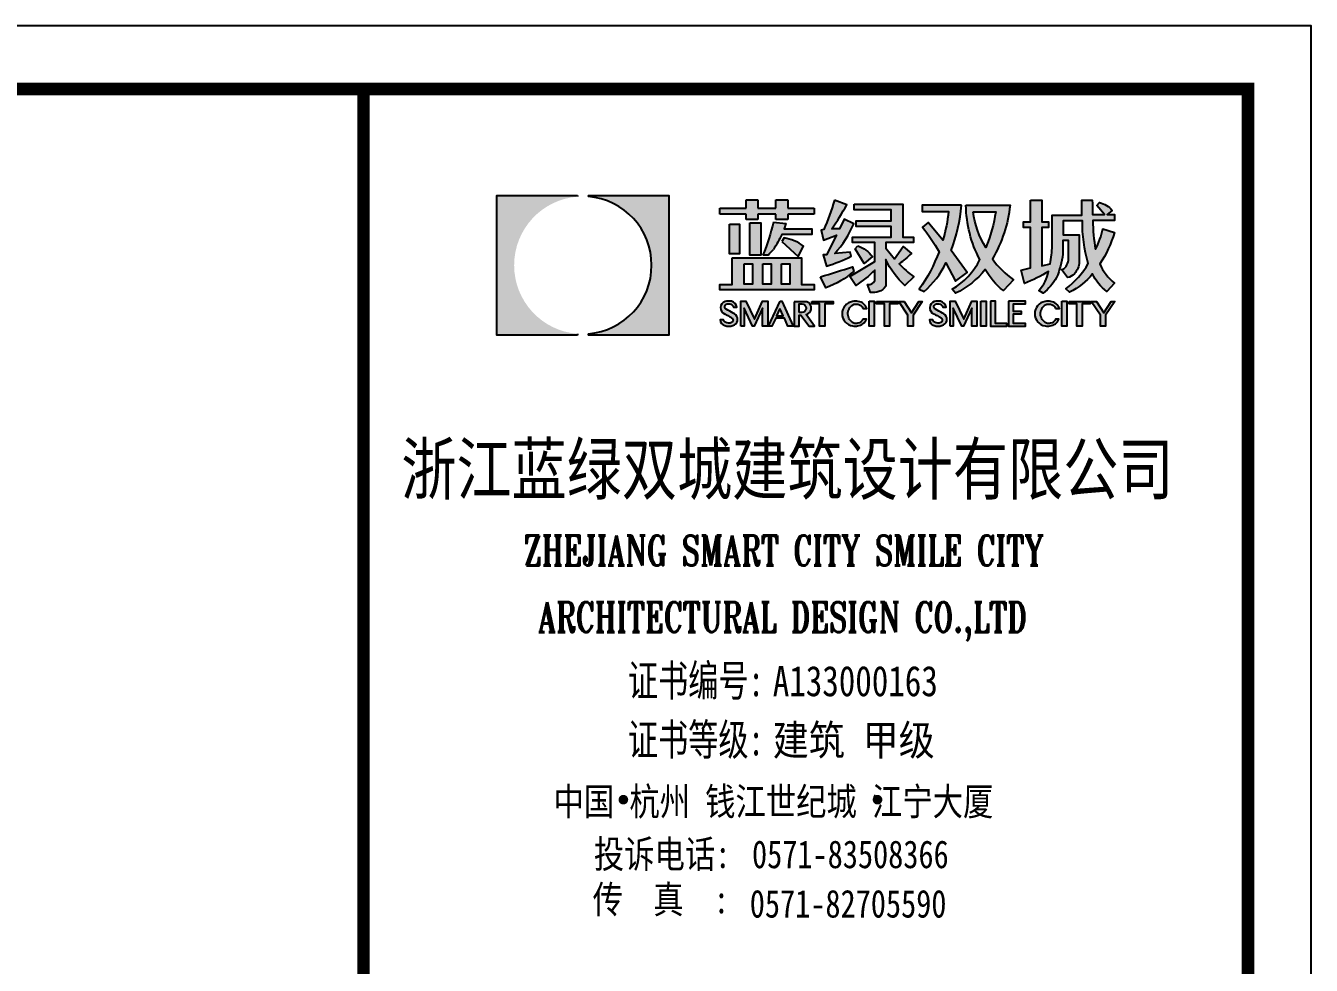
# Model space of a CAD drawing. Extents: x 79570 to 678837, y -1139230 to -612789.
# Drawn here: x 568491 to 578664, y -889238 to -881807 of the extents above; entities that cross this region are included whole.
import ezdxf
from ezdxf.enums import TextEntityAlignment as Align

# ---------------------------------------------------------------- set-up
doc = ezdxf.new("R2010")
doc.units = 0
doc.header["$LTSCALE"] = 1000
doc.header["$MEASUREMENT"] = 0
doc.layers.add('4', color=4, linetype='Continuous')
doc.layers.add('结-图框', color=6, linetype='Continuous')
doc.layers.add('ys-notprint', color=7, linetype='Continuous', plot=False)
doc.styles.add('-黑体', font='simhei.ttf', dxfattribs={"width": 0.8})
doc.styles.add('ROMANT', font='romant__.ttf')
doc.styles.add('蓝绿图框', font='', dxfattribs={"width": 0.7})
doc.styles.get('蓝绿图框').set_extended_font_data('SimSun')

# ---------------------------------------------------------------- blocks, each defined once
blk = doc.blocks.new('template_浙_标准图框A3_A3_0.0000_730652c6e03e185bc558b6db2a2c9a22')
at = {"true_color": 0x1306c6}
h = blk.add_hatch(color=172, dxfattribs=at)
h.dxf.hatch_style = 1
edge = h.paths.add_edge_path()
edge.add_arc((362.3605714348911, 278.0580654590721), 5.44, 94.48079891860814, 265.5192010813918)
edge.add_line((361.9355714352077, 272.6346924311253), (361.9355714352077, 272.5330654590721))
edge.add_line((361.9355714352077, 272.5330654590721), (355.5605714352077, 272.5330654590721))
edge.add_line((355.5605714352077, 272.5330654590721), (355.5605714352077, 283.5830654590721))
edge.add_line((355.5605714352077, 283.5830654590721), (361.9355714352077, 283.5830654590721))
edge.add_line((361.9355714352077, 283.5830654590721), (361.9355714352077, 283.4814384869793))
at = {"true_color": 0x09f68f}
h = blk.add_hatch(color=110, dxfattribs=at)
h.dxf.hatch_style = 1
edge = h.paths.add_edge_path()
edge.add_arc((362.3605714348911, 278.0580654590721), 5.44, 274.4807989186081, 445.5192010813918)
edge.add_line((362.7855714352078, 283.4814384869793), (362.7855714352078, 283.5830654590721))
edge.add_line((362.7855714352078, 283.5830654590721), (369.1605714352078, 283.5830654590721))
edge.add_line((369.1605714352078, 283.5830654590721), (369.1605714352078, 272.5330654590721))
edge.add_line((369.1605714352078, 272.5330654590721), (362.7855714352078, 272.5330654590721))
edge.add_line((362.7855714352078, 272.5330654590721), (362.7855714352078, 272.6346924311253))
at = {"layer": '结-图框'}
h = blk.add_hatch(color=256, dxfattribs=at)
h.dxf.hatch_style = 1
h.paths.add_polyline_path([(373.1973610752075, 282.0970310702978), (373.1973610752075, 282.5797456516081), (375.2900760781579, 282.5797456516081), (375.2900760781579, 283.2366997665621), (376.211359261647, 283.2366997665621), (376.211359261647, 282.5797456516081), (377.6310999400355, 282.5797456516081), (377.6310999400355, 283.2366997665621), (378.5758117081225, 283.2366997665621), (378.5758117081225, 282.5797456516081), (380.6731770418212, 282.5797456516081), (380.6731770418212, 282.0970310702978), (378.5758117081225, 282.0970310702978), (378.5758117081225, 281.6866761874861), (377.6310999400355, 281.6866761874861), (377.6310999400355, 282.0970310702978), (376.211359261647, 282.0970310702978), (376.211359261647, 281.6866761874861), (375.2900760781579, 281.6866761874861), (375.2900760781579, 282.0970310702978)])
h = blk.add_hatch(color=256, dxfattribs=at)
h.dxf.hatch_style = 1
edge = h.paths.add_edge_path()
edge.add_arc((366.0710309001138, 287.7542011596768), 16.82170265235025, 335.84879126523225, 344.2780470770274, ccw=False)
edge.add_line((381.420310790334, 280.8716662359901), (381.2148328319006, 280.8355626304414))
edge.add_line((381.2148328319006, 280.8355626304414), (381.3959202281385, 280.0280437722907))
edge.add_line((381.3959202281385, 280.0280437722907), (382.4228044359013, 280.422363903952))
edge.add_line((382.4228044359013, 280.422363903952), (381.6402973623574, 278.8856731571478))
edge.add_line((381.6402973623574, 278.8856731571478), (381.3654312446156, 278.8694753703627))
edge.add_line((381.3654312446156, 278.8694753703627), (381.6332709206267, 277.9769036127174))
edge.add_arc((377.7757536430551, 290.3160776743851), 12.92809560882411, 287.3604772235508, 296.7075833016733)
edge.add_line((383.586121194847, 278.7672558736999), (383.519430825226, 279.0888444252115))
edge.add_line((383.519430825226, 279.0888444252115), (382.2922346369924, 278.9735178587877))
edge.add_arc((375.938797296611, 284.6755010641621), 8.536906846892789, 318.0931566392576, 336.8860356548935)
edge.add_line((383.7904111866094, 281.32424192245), (383.0310139324515, 281.6998900621932))
edge.add_line((383.0310139324515, 281.6998900621932), (382.6645423083753, 280.9463374658384))
edge.add_line((382.6645423083753, 280.9463374658384), (382.0630191030912, 280.9314582942717))
edge.add_arc((359.8715281733064, 296.0049567574794), 26.82671477477341, 325.8138193417124, 330.5959178978659)
edge.add_line((383.2423942686989, 282.8339566603617), (382.2633999285847, 283.1960364665242))
h = blk.add_hatch(color=256, dxfattribs=at)
h.dxf.hatch_style = 1
edge = h.paths.add_edge_path()
edge.add_line((383.8388556300663, 282.8921509274177), (387.6711804707347, 282.8921509274177))
edge.add_line((387.6711804707347, 282.8921509274177), (387.6711804707347, 280.2702673445584))
edge.add_line((387.6711804707347, 280.2702673445584), (388.5229985338449, 280.2702673445584))
edge.add_line((388.5229985338449, 280.2702673445584), (388.5229985338449, 279.846974028441))
edge.add_line((388.5229985338449, 279.846974028441), (386.323288456425, 279.846974028441))
edge.add_line((386.323288456425, 279.846974028441), (386.323288456425, 279.4123612142482))
edge.add_line((386.323288456425, 279.4123612142482), (387.0130349176004, 278.5690820037842))
edge.add_line((387.0130349176004, 278.5690820037842), (387.6951968942396, 279.5397663161613))
edge.add_line((387.6951968942396, 279.5397663161613), (388.3551145560668, 278.9963807029056))
edge.add_arc((384.1875615850693, 282.9595348653592), 5.751094563771651, 303.7888965693335, 316.4400620695501, ccw=False)
edge.add_arc((392.7517197196451, 282.9878977216615), 7.204784675944768, 221.862223587645, 234.1921907753047)
edge.add_line((388.5364292108268, 277.1449320232344), (387.8481094191968, 276.4530288403004))
edge.add_arc((392.4643462440741, 281.4667178560505), 6.815183047432171, 205.7547226483536, 227.3634051107402, ccw=False)
edge.add_line((386.3261669416167, 278.505387948578), (386.3261669416167, 276.3890324465593))
edge.add_arc((385.3526237697466, 277.0791914225358), 1.19335900701167, 258.1842445067475, 324.6666152549461, ccw=False)
edge.add_line((385.1082653523049, 275.9111183582794), (384.8728032161109, 276.5332764467911))
edge.add_arc((384.9703231206759, 277.0485538575796), 0.5244243909804827, 259.2831208956109, 337.967346835399)
edge.add_line((385.4564489104785, 276.8518239454053), (385.4564489104785, 277.6752433239797))
edge.add_arc((379.6648900003374, 283.3153325040907), 8.084105427889968, 302.03652253935104, 315.7591266245717, ccw=False)
edge.add_line((383.9531824241021, 276.4623544173373), (383.4842960162462, 277.1702125610074))
edge.add_line((383.4842960162462, 277.1702125610074), (385.4564489104785, 278.33891460762))
edge.add_line((385.4564489104785, 278.33891460762), (385.4564489104785, 279.846974028441))
edge.add_line((385.4564489104785, 279.846974028441), (383.7003743754326, 279.846974028441))
edge.add_line((383.7003743754326, 279.846974028441), (383.7003743754326, 280.2702673445584))
edge.add_line((383.7003743754326, 280.2702673445584), (386.7511281403154, 280.2702673445584))
edge.add_line((386.7511281403154, 280.2702673445584), (386.7511281403154, 281.1286126328597))
edge.add_line((386.7511281403154, 281.1286126328597), (383.9854966675489, 281.1286126328597))
edge.add_line((383.9854966675489, 281.1286126328597), (383.9854966675489, 281.556283834345))
edge.add_line((383.9854966675489, 281.556283834345), (386.7508535401337, 281.556283834345))
edge.add_line((386.7508535401337, 281.556283834345), (386.7508535401337, 282.4494568875979))
edge.add_line((386.7508535401337, 282.4494568875979), (383.8388556300663, 282.4494568875979))
edge.add_line((383.8388556300663, 282.4494568875979), (383.8388556300663, 282.8921509274177))
h = blk.add_hatch(color=256, dxfattribs=at)
h.dxf.hatch_style = 1
edge = h.paths.add_edge_path()
edge.add_line((397.7695680816657, 283.201863425154), (398.6682100853882, 283.201863425154))
edge.add_line((398.6682100853882, 283.201863425154), (398.6682100853882, 281.4924687492999))
edge.add_line((398.6682100853882, 281.4924687492999), (399.2141597083955, 281.4924687492999))
edge.add_line((399.2141597083955, 281.4924687492999), (399.2141597083955, 281.0462054845678))
edge.add_line((399.2141597083955, 281.0462054845678), (398.6682100853882, 281.0462054845678))
edge.add_line((398.6682100853882, 281.0462054845678), (398.6682100853882, 278.0118345848413))
edge.add_line((398.6682100853882, 278.0118345848413), (399.3447780478, 278.1579124076792))
edge.add_arc((390.3977524953575, 279.7949608139003), 9.095559010878326, 349.6312149690806, 358.6594599611207)
edge.add_line((399.4908221107162, 279.5821729133733), (399.4908221107162, 282.0264716076118))
edge.add_line((399.4908221107162, 282.0264716076118), (401.8470179846697, 282.0264716076118))
edge.add_arc((372.8055534309352, 282.3235448711258), 29.04298393673962, 359.4139258876663, 361.758222373176)
edge.add_line((401.8348638738878, 283.2146403522032), (402.66774536971, 283.2146403522032))
edge.add_arc((366.7796534086216, 282.1808658988961), 35.90297806906623, -0.1864861743891879, 1.6499773501325876, ccw=False)
edge.add_line((402.6824413050153, 282.064009172892), (403.6246096039004, 282.064009172892))
edge.add_line((403.6246096039004, 282.064009172892), (403.0302986345441, 282.7934505135578))
edge.add_line((403.0302986345441, 282.7934505135578), (403.247233467456, 283.0124972217285))
edge.add_arc((402.8681500797014, 281.2667232487568), 1.786457662408219, 39.30131921946088, 77.74878700178141, ccw=False)
edge.add_line((404.2505567988194, 282.398263191717), (403.8596222530305, 282.064009172892))
edge.add_line((403.8596222530305, 282.064009172892), (404.4294300776162, 282.064009172892))
edge.add_line((404.4294300776162, 282.064009172892), (404.4294300776162, 281.5869666066382))
edge.add_line((404.4294300776162, 281.5869666066382), (402.7210411129147, 281.5869666066382))
edge.add_arc((414.5056760782119, 281.5304867139089), 11.78477030932668, 179.7254022111424, 190.8238138373611)
edge.add_arc((396.5903159204585, 282.4783593130693), 7.084506832729119, 333.5014635345182, 347.3608650995448)
edge.add_line((403.5031476914323, 280.9281999763556), (404.4209476908111, 280.6333917854412))
edge.add_arc((395.7533811814754, 283.1720788804444), 9.0317020190047, 326.2774788443074, 343.6749548405336, ccw=False)
edge.add_arc((406.8782297570629, 279.7364641921358), 3.942649802080493, 203.6014578399265, 231.7883054245318)
edge.add_line((404.4394296679088, 276.6386033839348), (403.8161540589667, 275.9852600919234))
edge.add_arc((405.9514915705776, 278.8601368893325), 3.581142679198026, 204.5359318481641, 233.3965887782326, ccw=False)
edge.add_arc((398.7299678543329, 280.5245619912385), 5.06394908791644, 294.9451449955816, 321.5121188793898, ccw=False)
edge.add_line((400.8656902492978, 275.9330186541181), (400.5874735416473, 276.2029580117634))
edge.add_arc((396.8502095201156, 281.2725451048835), 6.298242267598576, 306.3973791388839, 330.8118676751047)
edge.add_arc((413.2476763646693, 281.4207901360797), 11.36459946752913, 179.2039518898617, 196.4581701912205, ccw=False)
edge.add_line((401.8841737554221, 281.5786809432728), (400.3587977045029, 281.5786809432728))
edge.add_line((400.3587977045029, 281.5786809432728), (400.3587977045029, 280.4635941448097))
edge.add_line((400.3587977045029, 280.4635941448097), (401.6345595243574, 280.4635941448097))
edge.add_line((401.6345595243574, 280.4635941448097), (401.6345595243574, 278.3098833472783))
edge.add_arc((400.1555410664425, 278.3667646733229), 1.480111848512031, 317.6690443735305, 357.79755653695725, ccw=False)
edge.add_arc((400.5072175175436, 278.1005651544014), 1.041636445427479, 281.77872800230625, 315.4666008945663, ccw=False)
edge.add_line((400.7198494913057, 277.0808621936443), (400.2242070630007, 277.707072498399))
edge.add_arc((400.0591158084027, 278.3470465124672), 0.660925004086887, 284.4649781916557, 324.8068732241878)
edge.add_arc((399.5890744838291, 278.6372793547043), 1.212789333833014, 326.4000445321357, 351.6175411140855)
edge.add_line((400.7889076012746, 278.4604787366617), (400.7889076012746, 280.002005379711))
edge.add_line((400.7889076012746, 280.002005379711), (400.3445885138958, 280.002005379711))
edge.add_line((400.3445885138958, 280.002005379711), (400.3445885138958, 278.9403956088855))
edge.add_arc((393.0512507297923, 279.905639288716), 7.356933559200117, 337.3834014800675, 352.46094882217824, ccw=False)
edge.add_arc((395.8892017373256, 279.3731742880991), 4.57197975235831, 309.3387937144977, 329.8443503045534, ccw=False)
edge.add_line((398.7874010883459, 275.8371540141583), (398.4301076586544, 276.0619962937327))
edge.add_arc((396.3541770805138, 278.0892377643245), 2.901585040171386, 315.6798519324184, 349.6944778030042)
edge.add_arc((392.9659586651272, 287.7241394046569), 11.91966546032941, 291.32436406737384, 301.58452534238444, ccw=False)
edge.add_line((397.3005138238334, 276.6205338523013), (397.0392593467795, 277.6765368536569))
edge.add_line((397.0392593467795, 277.6765368536569), (397.7720884367079, 277.8406567118142))
edge.add_line((397.7720884367079, 277.8406567118142), (397.7720884367079, 281.0462054845678))
edge.add_line((397.7720884367079, 281.0462054845678), (397.2306614228523, 281.0462054845678))
edge.add_line((397.2306614228523, 281.0462054845678), (397.2306614228523, 281.4924687492999))
edge.add_line((397.2306614228523, 281.4924687492999), (397.7695680816657, 281.4924687492999))
edge.add_line((397.7695680816657, 281.4924687492999), (397.7695680816657, 283.201863425154))
h = blk.add_hatch(color=256, dxfattribs=at)
h.dxf.hatch_style = 1
edge = h.paths.add_edge_path()
edge.add_line((392.3202747528255, 282.7959015279415), (389.2089214954713, 282.7959015279415))
edge.add_line((389.2089214954713, 282.7959015279415), (389.2089214954713, 282.3091105730657))
edge.add_line((389.2089214954713, 282.3091105730657), (391.2992112446764, 282.3091105730657))
edge.add_arc((378.1067377468142, 283.7700046347672), 13.27311449703156, 343.65751425389203, 353.68098646658706, ccw=False)
edge.add_line((390.8435773939268, 280.0352376734896), (389.6818470425717, 281.4490462284687))
edge.add_line((389.6818470425717, 281.4490462284687), (389.2266034346819, 281.0749713120132))
edge.add_arc((377.3489869920144, 271.637794526844), 15.17030250303739, 29.584723866133004, 38.46835555400469, ccw=False)
edge.add_arc((378.1067377469655, 283.7700046331661), 13.27311449674784, 325.0140199979419, 339.52701739400976, ccw=False)
edge.add_line((388.9812991951778, 276.1595196451491), (389.3575273046083, 275.9742568934674))
edge.add_arc((384.7629624073152, 281.2854037180188), 7.022699423112158, 310.8624148966624, 334.2683795760205)
edge.add_line((391.089273792971, 278.2364544827736), (391.8363726720213, 276.7980167356727))
edge.add_line((391.8363726720213, 276.7980167356727), (392.7646255377867, 277.4941187170905))
edge.add_line((392.7646255377867, 277.4941187170905), (391.5125455136597, 279.2307853185979))
edge.add_arc((378.0445355805593, 284.1562195653929), 14.34040425084282, 339.911847146952, 354.5567889969482)
h = blk.add_hatch(color=256, dxfattribs=at)
h.dxf.hatch_style = 1
edge = h.paths.add_edge_path(flags=16)
edge.add_line((393.2470890278182, 282.2862288742011), (395.0289718464016, 282.2862288742011))
edge.add_arc((383.9371494574678, 283.8785848394546), 11.20553976512209, 336.7665009488353, 351.8303656322886, ccw=False)
edge.add_arc((400.6824538868697, 283.2947513984521), 7.503450424247474, 187.724379242317, 210.7505060551871, ccw=False)
edge = h.paths.add_edge_path()
edge.add_line((392.6715328393877, 282.7959015279415), (396.1664266056755, 282.7959015279415))
edge.add_arc((385.5413154867441, 283.9625494935544), 10.68896878867691, 329.69157524310674, 353.73396655686844, ccw=False)
edge.add_arc((399.9002895087688, 282.0908299746849), 6.223734361380493, 214.4704643649356, 236.3148066770266)
edge.add_line((396.4484233859553, 276.9120762953523), (395.6333298968525, 276.0536471908318))
edge.add_arc((399.0873642216231, 280.489256510779), 5.621830943375649, 209.6576237229041, 232.0919042003716, ccw=False)
edge.add_arc((388.704186086624, 282.2164119317335), 7.11030612965858, 296.2545126431323, 320.6437888181262, ccw=False)
edge.add_line((391.8494963207281, 275.8396198864572), (391.5881559967809, 276.1681153491967))
edge.add_arc((388.8284926221504, 280.9335054104571), 5.506785303354107, 300.0753661857694, 333.792374539422)
edge.add_arc((402.3585221950519, 282.9844813291712), 9.688824754230158, 181.1152548742481, 207.5607523204301, ccw=False)
h = blk.add_hatch(color=256, dxfattribs=at)
h.dxf.hatch_style = 1
h.paths.add_polyline_path([(373.9587266481294, 281.3174036937638), (374.756158117503, 281.3174036937638), (374.756158117503, 278.953944842593), (373.9587266481294, 278.953944842593)])
h = blk.add_hatch(color=256, dxfattribs=at)
h.dxf.hatch_style = 1
h.paths.add_polyline_path([(375.5741141934507, 281.4219399553618), (376.4363465306349, 281.4219399553618), (376.4363465306349, 278.8643141464994), (375.5741141934507, 278.8643141464994)])
h = blk.add_hatch(color=256, dxfattribs=at)
h.dxf.hatch_style = 1
edge = h.paths.add_edge_path()
edge.add_arc((353.7704402245531, 300.6405135059583), 31.85904731047291, 316.8809137363039, 317.9791800272613)
edge.add_arc((372.7555327447596, 282.677042994), 5.765470657453826, 324.3170659885036, 337.7331661949909)
edge.add_line((378.0910677299275, 280.4923877983202), (380.4784137892909, 280.4923877983202))
edge.add_line((380.4784137892909, 280.4923877983202), (380.4784137892909, 280.9279017590161))
edge.add_line((380.4784137892909, 280.9279017590161), (378.2809864960611, 280.9279017590161))
edge.add_line((378.2809864960611, 280.9279017590161), (378.4258696044237, 281.3483440816251))
edge.add_line((378.4258696044237, 281.3483440816251), (377.4356409654208, 281.4686882854148))
edge.add_arc((361.6663417432057, 285.0277480767239), 16.16594273644026, 337.5882228719645, 347.28169338718624, ccw=False)
edge.add_line((376.6112334037573, 278.8643141464994), (377.0254619830475, 278.8643141464994))
h = blk.add_hatch(color=256, dxfattribs=at)
h.dxf.hatch_style = 1
edge = h.paths.add_edge_path()
edge.add_line((378.0937775519862, 279.9369049505016), (379.4015073747, 278.7551456722932))
edge.add_line((379.4015073747, 278.7551456722932), (379.8198492259905, 279.5715142197104))
edge.add_arc((377.6975735616828, 276.6859432968943), 3.581978998530637, 53.66631388224731, 80.61729270402826)
edge.add_line((378.2815371248312, 280.220000470007), (378.0937775519862, 279.9369049505016))
h = blk.add_hatch(color=256, dxfattribs=at)
h.dxf.hatch_style = 1
edge = h.paths.add_edge_path()
edge.add_arc((383.1570765933495, 277.0793898390493), 2.692553486714341, 38.235472990201686, 68.94625643385751, ccw=False)
edge.add_line((385.272007009592, 278.7457972361974), (384.6156667744183, 278.1842402034963))
edge.add_line((384.6156667744183, 278.1842402034963), (383.9107601001672, 279.3417165432719))
edge.add_line((383.9107601001672, 279.3417165432719), (384.1243589109554, 279.5921988641971))
h = blk.add_hatch(color=256, dxfattribs=at)
h.dxf.hatch_style = 1
h.paths.add_polyline_path([(378.06955510322, 278.1634690870495), (378.7373193645849, 278.1634690870495), (378.7373193645849, 276.5540649773471), (378.06955510322, 276.5540649773471)], flags=16)
h.paths.add_polyline_path([(376.5993514847196, 278.1634690870495), (377.2671157460845, 278.1634690870495), (377.2671157460845, 276.5540649773471), (376.5993514847196, 276.5540649773471)], flags=16)
h.paths.add_polyline_path([(375.1179249996505, 278.1634690870495), (375.7856892610155, 278.1634690870495), (375.7856892610155, 276.5540649773471), (375.1179249996505, 276.5540649773471)], flags=16)
h.paths.add_polyline_path([(374.1766819267348, 278.6395399375016), (379.6724557794817, 278.6395399375016), (379.6724557794817, 276.5379785650795), (380.6680597196146, 276.5379785650795), (380.6680597196146, 276.111730759655), (373.208742936328, 276.111730759655), (373.208742936328, 276.5379785650795), (374.1766819267348, 276.5379785650795)])
h = blk.add_hatch(color=256, dxfattribs=at)
h.dxf.hatch_style = 1
edge = h.paths.add_edge_path()
edge.add_arc((327.5686250181477, 452.9128753074852), 183.7628819904692, 286.9547288893821, 287.7823742472094)
edge.add_line((383.6902482601627, 277.9295612397592), (383.7952549633942, 277.5720017599815))
edge.add_arc((379.3410952547506, 282.6255327838973), 6.736298280196894, 289.5368145137577, 311.39280836658423, ccw=False)
edge.add_line((381.5937974009105, 276.2770646568237), (381.1568231784925, 277.1371607864777))
h = blk.add_hatch(color=256, dxfattribs=at)
h.dxf.hatch_style = 1
edge = h.paths.add_edge_path()
edge.add_arc((373.9749875566275, 274.6304193316935), 0.5875577016468848, 9.97956396520112, 76.72235011797964)
edge.add_arc((373.8846975323168, 273.9865518895429), 1.236407265201336, 79.50390551574299, 102.9530508248144)
edge.add_arc((373.7776533878211, 274.690772038351), 0.5288289119375836, 108.7629559064606, 246.0199713927671)
edge.add_arc((371.1197144223722, 269.0927362688945), 5.668334896420166, 61.36970003009128, 64.46939816784379, ccw=False)
edge.add_arc((362.6264799255949, 253.6038775039307), 23.33297501620241, 60.45609716327817, 61.28821662429061, ccw=False)
edge.add_arc((374.0229707374382, 273.7121355295553), 0.219731665837936, -60.328376840974215, 60.3283768409741, ccw=False)
edge.add_arc((373.9037562102472, 273.9867862114302), 0.5183959147852288, 238.33798927586048, 296.0908034272289, ccw=False)
edge.add_arc((373.7922683220199, 273.7992045554476), 0.3002344331995295, 192.0612385242515, 237.65686790352612, ccw=False)
edge.add_line((373.498661617022, 273.7364684601047), (373.2194016430526, 273.7364684601047))
edge.add_arc((373.7485941991708, 273.7858539483494), 0.5314919452823865, 185.3315345130161, 253.0518349501219)
edge.add_arc((373.904381603105, 274.5219632885731), 1.282720699873212, 255.9814703427327, 284.0185296572673)
edge.add_arc((374.0679459755701, 273.8007117958612), 0.5435649161728894, 285.7073842782267, 345.1562453104253)
edge.add_arc((373.2146468659702, 273.777181849787), 1.383572241510731, 355.2021462974523, 364.7978537025477)
edge.add_arc((374.0054204383244, 273.7162822311453), 0.6139066508539852, 16.72044183709399, 65.88690330317853)
edge.add_arc((376.5883560925052, 279.2705302215554), 5.511621756115976, 238.4974382818823, 244.9676640998619, ccw=False)
edge.add_arc((373.7999894755548, 274.7709827792733), 0.2197789584710271, 118.184799912768, 245.3517666211805, ccw=False)
edge.add_arc((373.8984332537753, 274.5352465321936), 0.4746966813429254, 68.6869742510745, 115.21775461680471, ccw=False)
edge.add_arc((373.88328750419, 274.588244930015), 0.4321184717692151, 18.886055751409685, 64.25756275259812, ccw=False)
edge.add_line((374.2921425165982, 274.7281161295983), (374.5536552908086, 274.7281161295983))
edge.add_line((374.5536552908086, 274.7281161295983), (374.5536552908086, 274.7322412653931))
h = blk.add_hatch(color=256, dxfattribs=at)
h.dxf.hatch_style = 1
h.paths.add_polyline_path([(374.8611017159374, 273.2416680942046), (374.8611017159374, 275.2078787194927), (375.2618760525436, 275.2078787194927), (375.9413041214832, 273.800828474107), (376.5837688951754, 275.2078787194927), (376.9832287676818, 275.2078787194927), (376.9832287676818, 273.2416680942046), (376.5771325405128, 273.2416680942046), (376.5771325405128, 274.6587944766565), (375.9113659925015, 273.2416680942046), (375.7848703384586, 273.2416680942046), (375.1124461543932, 274.6587944766565), (375.1124461543932, 273.2416680942046)])
h = blk.add_hatch(color=256, dxfattribs=at)
h.dxf.hatch_style = 1
h.paths.add_polyline_path([(377.957272662185, 274.6410508153785), (377.6875886253081, 274.0629250931635), (378.2160823991894, 274.0629250931635)], flags=16)
h.paths.add_polyline_path([(377.9833714512176, 275.2182810482744), (378.1056986554713, 275.2182810482744), (378.9893350113744, 273.2416680942046), (378.5820901466907, 273.2416680942046), (378.304889867399, 273.8781649586011), (377.6224290855603, 273.8781649586011), (377.3168909360841, 273.2416680942046), (377.0599838247522, 273.2416680942046)])
h = blk.add_hatch(color=256, dxfattribs=at)
h.dxf.hatch_style = 1
edge = h.paths.add_edge_path(flags=16)
edge.add_line((379.4800822158718, 274.3110428427311), (379.4800822158718, 275.0027415662363))
edge.add_line((379.4800822158718, 275.0027415662363), (379.677203751374, 275.0027415662363))
edge.add_arc((379.677203751374, 274.6568922044837), 0.3458493617525846, -90, 90, ccw=False)
edge.add_line((379.677203751374, 274.3110428427311), (379.4800822158718, 274.3110428427311))
edge = h.paths.add_edge_path()
edge.add_line((379.0763170702012, 275.1735560196789), (379.0763170702012, 273.2416680942046))
edge.add_line((379.0763170702012, 273.2416680942046), (379.4809575837664, 273.2416680942046))
edge.add_line((379.4809575837664, 273.2416680942046), (379.4809575837664, 274.1181196076622))
edge.add_line((379.4809575837664, 274.1181196076622), (379.6181688680126, 274.1181196076622))
edge.add_line((379.6181688680126, 274.1181196076622), (380.265525004603, 273.2416680942046))
edge.add_line((380.265525004603, 273.2416680942046), (380.6947503050417, 273.2416680942046))
edge.add_line((380.6947503050417, 273.2416680942046), (380.0417229214684, 274.1556142530184))
edge.add_arc((379.8372249476941, 274.7404679130886), 0.6195750357909175, 289.2725189223027, 342.8285034354482)
edge.add_arc((379.4738436661353, 274.6751007095433), 0.9625440021945008, 352.9851834160693, 367.0148165839307)
edge.add_arc((379.9371937365419, 274.6677846345574), 0.5075874668356903, 14.24107998719347, 94.84818797914015)
edge.add_line((379.8942945234851, 275.1735560196789), (379.0763170702012, 275.1735560196789))
h = blk.add_hatch(color=256, dxfattribs=at)
h.dxf.hatch_style = 1
h.paths.add_polyline_path([(380.4744613702596, 275.1834523061023), (382.1542538839021, 275.1834523061023), (382.1542538839021, 275.0020971700957), (381.4996024180764, 275.0020971700957), (381.4996024180764, 273.2503290662017), (381.0967699877731, 273.2503290662017), (381.0967699877731, 275.0020971700957), (380.4744613702596, 275.0020971700957)])
h = blk.add_hatch(color=256, dxfattribs=at)
h.dxf.hatch_style = 1
edge = h.paths.add_edge_path()
edge.add_line((384.5242881231941, 274.6467846921843), (384.8242763120122, 274.6467846921843))
edge.add_arc((384.0392647425722, 274.3611344126392), 0.8353677312171364, 19.99545198531409, 81.94993388080033)
edge.add_arc((383.9272822618112, 274.2896488560556), 0.927332888079739, 75.70537487195281, 104.2946251280472)
edge.add_arc((383.8512896672369, 274.2230144460045), 0.9773024647966012, 99.00532005080845, 260.9946799491915)
edge.add_arc((383.8996891978943, 274.3066115685247), 1.068009382309374, 259.1318362465396, 280.8681637534604)
edge.add_arc((384.012036157145, 274.088820142433), 0.8358165184760041, 276.1143895982988, 339.0643083877362)
edge.add_line((384.7926737976074, 273.790166284513), (384.531739014499, 273.790166284513))
edge.add_arc((383.9769578228997, 274.0651782075915), 0.6192041088264937, 283.19780347046765, 333.6318141999849, ccw=False)
edge.add_arc((383.9921975365034, 274.0340541022283), 0.5854736778163772, 251.2794349231565, 282.44119440500515, ccw=False)
edge.add_arc((384.1554981661578, 274.2242556310146), 0.823363737887448, 120.44568709877001, 244.75085387307462, ccw=False)
edge.add_arc((384.015774575419, 274.2754553016988), 0.7146999176763376, 81.01837347503402, 112.8465370377618, ccw=False)
edge.add_arc((383.9769690624921, 274.4002550669938), 0.6002791103347657, 24.248291302791586, 75.49162434421612, ccw=False)
h = blk.add_hatch(color=256, dxfattribs=at)
h.dxf.hatch_style = 1
h.paths.add_polyline_path([(385.0165467874706, 275.2031477007864), (385.4228030025215, 275.2031477007864), (385.4228030025215, 273.2382527213741), (385.0165467874706, 273.2382527213741)])
h = blk.add_hatch(color=256, dxfattribs=at)
h.dxf.hatch_style = 1
h.paths.add_polyline_path([(385.5965500682219, 275.1834523061023), (387.2763425818644, 275.1834523061023), (387.2763425818644, 275.0020971700957), (386.6216911160386, 275.0020971700957), (386.6216911160386, 273.2503290662017), (386.2188586857355, 273.2503290662017), (386.2188586857355, 275.0020971700957), (385.5965500682219, 275.0020971700957)])
h = blk.add_hatch(color=256, dxfattribs=at)
h.dxf.hatch_style = 1
h.paths.add_polyline_path([(387.3549802077002, 275.1834523061023), (387.7718425368146, 275.1834523061023), (388.3570525426417, 274.2892664956872), (388.9350508388131, 275.1834523061023), (389.2141696576402, 275.1834523061023), (388.4883029249311, 274.1061421393871), (388.4883029249311, 273.2503290662017), (388.0792980960198, 273.2503290662017), (388.0792980960198, 274.1061421393871)])
h = blk.add_hatch(color=256, dxfattribs=at)
h.dxf.hatch_style = 1
edge = h.paths.add_edge_path()
edge.add_arc((390.5319948905153, 274.6304193314531), 0.5875577018445233, 9.979563985617409, 76.72235013839503)
edge.add_arc((390.4417048662046, 273.9865518903059), 1.236407264422189, 79.5039055165173, 102.9530508255886)
edge.add_arc((390.3346607217089, 274.690772038289), 0.5288289119453113, 108.7629558880551, 246.0199713743617)
edge.add_arc((387.6767217561016, 269.0927362688945), 5.668334896420166, 61.36970003009128, 64.46939816784379, ccw=False)
edge.add_arc((379.1834872594827, 253.6038774821225), 23.33297503525321, 60.45609718934571, 61.28821665035821, ccw=False)
edge.add_arc((390.5799780714844, 273.7121355295553), 0.219731665837936, -60.328376840974215, 60.3283768409741, ccw=False)
edge.add_arc((390.460763544135, 273.9867862117173), 0.5183959151127868, 238.3379892776228, 296.09080342898966, ccw=False)
edge.add_arc((390.3492756557494, 273.7992045554476), 0.3002344331995295, 192.0612385242515, 237.65686790352612, ccw=False)
edge.add_line((390.0556689507514, 273.7364684601047), (389.7764089770988, 273.7364684601047))
edge.add_arc((390.3056015332169, 273.7858539483494), 0.5314919452823865, 185.3315345130161, 253.0518349501219)
edge.add_arc((390.4613889371511, 274.5219632885731), 1.282720699873212, 255.9814703427327, 284.0185296572673)
edge.add_arc((390.6249533094579, 273.8007117955838), 0.5435649159487258, 285.7073843022122, 345.1562453344126)
edge.add_arc((389.7716541996996, 273.777181849787), 1.383572241510731, 355.2021462974523, 364.7978537025477)
edge.add_arc((390.5624277720539, 273.7162822311453), 0.6139066508539852, 16.72044183709399, 65.88690330317853)
edge.add_arc((393.1453634262346, 279.2705302215554), 5.511621756115976, 238.4974382818823, 244.9676640998619, ccw=False)
edge.add_arc((390.3569968096008, 274.770982779116), 0.2197789584601166, 118.18479982064679, 245.35176652905932, ccw=False)
edge.add_arc((390.4554405879797, 274.5352465325617), 0.474696680942466, 68.68697425271978, 115.2177546184547, ccw=False)
edge.add_arc((390.4402948380778, 274.5882449303938), 0.4321184714967873, 18.886055710683706, 64.25756271186913, ccw=False)
edge.add_line((390.8491498503276, 274.7281161295983), (391.1106626248547, 274.7281161295983))
edge.add_line((391.1106626248547, 274.7281161295983), (391.1106626248547, 274.7322412653931))
h = blk.add_hatch(color=256, dxfattribs=at)
h.dxf.hatch_style = 1
h.paths.add_polyline_path([(391.4181090496668, 273.2416680942046), (391.4181090496668, 275.2078787194927), (391.8188833865897, 275.2078787194927), (392.4983114555291, 273.800828474107), (393.1407762292215, 275.2078787194927), (393.5402361014112, 275.2078787194927), (393.5402361014112, 273.2416680942046), (393.1341398742422, 273.2416680942046), (393.1341398742422, 274.6587944766565), (392.4683733268641, 273.2416680942046), (392.341877672188, 273.2416680942046), (391.6694534881226, 274.6587944766565), (391.6694534881226, 273.2416680942046)])
h = blk.add_hatch(color=256, dxfattribs=at)
h.dxf.hatch_style = 1
h.paths.add_polyline_path([(393.8603281843289, 275.2031477007864), (394.266584399063, 275.2031477007864), (394.266584399063, 273.2382527213741), (393.8603281843289, 273.2382527213741)])
h = blk.add_hatch(color=256, dxfattribs=at)
h.dxf.hatch_style = 1
h.paths.add_polyline_path([(394.6098500017822, 275.2037342123373), (394.6098500017822, 273.2382527213741), (395.9171496435629, 273.2382527213741), (395.9171496435629, 273.4529934331925), (395.0060774346068, 273.4529934331925), (395.0060774346068, 275.2037342123373)])
h = blk.add_hatch(color=256, dxfattribs=at)
h.dxf.hatch_style = 1
h.paths.add_polyline_path([(396.0309563243575, 275.2037342123373), (396.0309563243575, 273.2382527213741), (397.391499635987, 273.2382527213741), (397.391499635987, 273.4529934331925), (396.4445029719732, 273.4529934331925), (396.4445029719732, 274.2007117901521), (397.0629497442953, 274.2007117901521), (397.0629497442953, 274.4092968160531), (396.4445029719732, 274.4092968160531), (396.4445029719732, 275.0092803643796), (397.3956702522933, 275.0092803643796), (397.3956702522933, 275.2037342123373)])
h = blk.add_hatch(color=256, dxfattribs=at)
h.dxf.hatch_style = 1
edge = h.paths.add_edge_path()
edge.add_line((399.7627449453435, 274.6467846921843), (400.0627331341616, 274.6467846921843))
edge.add_arc((399.2777215647216, 274.3611344126392), 0.8353677312171364, 19.99545198531409, 81.94993388080033)
edge.add_arc((399.165739084119, 274.2896488566771), 0.9273328874383544, 75.70537487195298, 104.294625128047)
edge.add_arc((399.089746489703, 274.2230144460045), 0.9773024647966012, 99.00532005080845, 260.9946799491915)
edge.add_arc((399.1381460203604, 274.3066115685247), 1.068009382309374, 259.1318362465396, 280.8681637534604)
edge.add_arc((399.2504929794527, 274.0888201421743), 0.8358165182356495, 276.114389610982, 339.06430840042)
edge.add_line((400.0311306197568, 273.790166284513), (399.7701958369651, 273.790166284513))
edge.add_arc((399.2154146453658, 274.0651782075915), 0.6192041088264937, 283.19780347046765, 333.6318141999849, ccw=False)
edge.add_arc((399.2306543588113, 274.0340541027958), 0.5854736784046685, 251.27943492631448, 282.4411944081632, ccw=False)
edge.add_arc((399.393954988149, 274.2242556310982), 0.8233637378955757, 120.44568711122119, 244.75085388552571, ccw=False)
edge.add_arc((399.2542313972518, 274.2754553016988), 0.7146999176763376, 81.01837347503402, 112.8465370377618, ccw=False)
edge.add_arc((399.2154258844832, 274.4002550666638), 0.6002791106145736, 24.248291325305217, 75.4916243667297, ccw=False)
h = blk.add_hatch(color=256, dxfattribs=at)
h.dxf.hatch_style = 1
h.paths.add_polyline_path([(400.2550036099367, 275.2031477007864), (400.6612598246709, 275.2031477007864), (400.6612598246709, 273.2382527213741), (400.2550036099367, 273.2382527213741)])
h = blk.add_hatch(color=256, dxfattribs=at)
h.dxf.hatch_style = 1
h.paths.add_polyline_path([(400.8350068900547, 275.1834523061023), (402.5147994036972, 275.1834523061023), (402.5147994036972, 275.0020971700957), (401.8601479385047, 275.0020971700957), (401.8601479385047, 273.2503290662017), (401.4573155075684, 273.2503290662017), (401.4573155075684, 275.0020971700957), (400.8350068900547, 275.0020971700957)])
h = blk.add_hatch(color=256, dxfattribs=at)
h.dxf.hatch_style = 1
h.paths.add_polyline_path([(402.5934370298496, 275.1834523061023), (403.0102993592807, 275.1834523061023), (403.5955093644745, 274.2892664956872), (404.1735076609625, 275.1834523061023), (404.4526264794731, 275.1834523061023), (403.7267597473972, 274.1061421393871), (403.7267597473972, 273.2503290662017), (403.3177549184859, 273.2503290662017), (403.3177549184859, 274.1061421393871)])
for p, q in [((345.0000000034831, 291.9999999999733), (345.0000000034831, 9.999999999973227)), ((361.9355703394488, 283.5830655512808), (361.9355703394488, 283.481438579188)), ((362.7855703394489, 283.5830655512808), (362.7855703394489, 283.481438579188)), ((375.2900760781579, 282.5797456516081), (375.2900760781579, 283.2366997665621)), ((375.2900760781579, 283.2366997665621), (376.211359261647, 283.2366997665621)), ((376.211359261647, 283.2366997665621), (376.211359261647, 282.5797456516081)), ((377.6310999400355, 282.5797456516081), (377.6310999400355, 283.2366997665621)), ((377.6310999400355, 283.2366997665621), (378.5758117081225, 283.2366997665621)), ((378.5758117081225, 283.2366997665621), (378.5758117081225, 282.5797456516081)), ((373.1973610752075, 282.5797456516081), (375.2900760781579, 282.5797456516081)), ((373.1973610752075, 282.0970310702978), (373.1973610752075, 282.5797456516081)), ((375.2900760781579, 282.0970310702978), (373.1973610752075, 282.0970310702978)), ((375.2900760781579, 281.6866761874861), (375.2900760781579, 282.0970310702978)), ((376.211359261647, 282.5797456516081), (377.6310999400355, 282.5797456516081)), ((377.6310999400355, 282.0970310702978), (376.211359261647, 282.0970310702978)), ((376.211359261647, 282.0970310702978), (376.211359261647, 281.6866761874861)), ((377.6310999400355, 281.6866761874861), (377.6310999400355, 282.0970310702978)), ((378.5758117081225, 282.5797456516081), (380.6731770418212, 282.5797456516081)), ((380.6731770418212, 282.0970310702978), (378.5758117081225, 282.0970310702978)), ((378.5758117081225, 282.0970310702978), (378.5758117081225, 281.6866761874861)), ((380.6731770418212, 282.5797456516081), (380.6731770418212, 282.0970310702978)), ((376.211359261647, 281.6866761874861), (375.2900760781579, 281.6866761874861)), ((378.5758117081225, 281.6866761874861), (377.6310999400355, 281.6866761874861)), ((361.9355703394488, 272.6346925233339), (361.9355703394488, 272.5330655512807)), ((362.7855703394489, 272.6346925233339), (362.7855703394489, 272.5330655512807))]:
    blk.add_line(p, q, dxfattribs=at)
for points in [[(0, 0), (420, 0), (420, 297), (0, 297)], [(373.9587266481294, 281.3174036937638), (374.756158117503, 281.3174036937638), (374.756158117503, 278.953944842593), (373.9587266481294, 278.953944842593)], [(375.5741141934507, 281.4219399553618), (376.4363465306349, 281.4219399553618), (376.4363465306349, 278.8643141464994), (375.5741141934507, 278.8643141464994)], [(374.1766819267348, 278.6395399375016), (379.6724557794817, 278.6395399375016), (379.6724557794817, 276.5379785650795), (380.6680597196146, 276.5379785650795), (380.6680597196146, 276.111730759655), (373.208742936328, 276.111730759655), (373.208742936328, 276.5379785650795), (374.1766819267348, 276.5379785650795), (374.1766819267348, 278.6395399375016)], [(375.1179249996505, 278.1634690870495), (375.7856892610155, 278.1634690870495), (375.7856892610155, 276.5540649773471), (375.1179249996505, 276.5540649773471)], [(376.5993514847196, 278.1634690870495), (377.2671157460845, 278.1634690870495), (377.2671157460845, 276.5540649773471), (376.5993514847196, 276.5540649773471)], [(378.06955510322, 278.1634690870495), (378.7373193645849, 278.1634690870495), (378.7373193645849, 276.5540649773471), (378.06955510322, 276.5540649773471)], [(385.0165467874706, 275.2031477007864), (385.4228030025215, 275.2031477007864), (385.4228030025215, 273.2382527213741), (385.0165467874706, 273.2382527213741)], [(393.8603281843289, 275.2031477007864), (394.266584399063, 275.2031477007864), (394.266584399063, 273.2382527213741), (393.8603281843289, 273.2382527213741)], [(400.2550036099367, 275.2031477007864), (400.6612598246709, 275.2031477007864), (400.6612598246709, 273.2382527213741), (400.2550036099367, 273.2382527213741)]]:
    blk.add_lwpolyline(points, close=True, dxfattribs=at)
at = {"layer": '结-图框', "const_width": 1}
blk.add_lwpolyline([(415, 10), (415, 292), (25, 292), (25, 10)], close=True, dxfattribs=at)
blk.add_lwpolyline([(345.0000000034831, 9.999999999973227), (345.0000000034831, 291.9999999999733)], dxfattribs=at)
at = {"layer": '结-图框'}
for points in [[(361.9355703394488, 272.5330655512807), (355.5605703394488, 272.5330655512807), (355.5605703394488, 283.5830655512808), (361.9355703394488, 283.5830655512808)], [(362.7855703394489, 283.5830655512808), (369.1605703394489, 283.5830655512808), (369.1605703394489, 272.5330655512807), (362.7855703394489, 272.5330655512807)], [(377.0254619830475, 278.8643141464994), (376.6112334037573, 278.8643141464994)], [(374.8611017159374, 273.2416680942046), (374.8611017159374, 275.2078787194927), (375.2618760525436, 275.2078787194927), (375.9413041214832, 273.800828474107), (376.5837688951754, 275.2078787194927), (376.9832287676818, 275.2078787194927), (376.9832287676818, 273.2416680942046), (376.5771325405128, 273.2416680942046), (376.5771325405128, 274.6587944766565), (375.9113659925015, 273.2416680942046), (375.7848703384586, 273.2416680942046), (375.1124461543932, 274.6587944766565), (375.1124461543932, 273.2416680942046), (374.8611017159374, 273.2416680942046)], [(377.9833714512176, 275.2182810482744), (378.1056986554713, 275.2182810482744), (378.9893350113744, 273.2416680942046), (378.5820901466907, 273.2416680942046), (378.304889867399, 273.8781649586011), (377.6224290855603, 273.8781649586011), (377.3168909360841, 273.2416680942046), (377.0599838247522, 273.2416680942046), (377.9833714512176, 275.2182810482744)], [(380.4744613702596, 275.1834523061023), (382.1542538839021, 275.1834523061023), (382.1542538839021, 275.0020971700957), (381.4996024180764, 275.0020971700957), (381.4996024180764, 273.2503290662017), (381.0967699877731, 273.2503290662017), (381.0967699877731, 275.0020971700957), (380.4744613702596, 275.0020971700957), (380.4744613702596, 275.1834523061023)], [(385.5965500682219, 275.1834523061023), (387.2763425818644, 275.1834523061023), (387.2763425818644, 275.0020971700957), (386.6216911160386, 275.0020971700957), (386.6216911160386, 273.2503290662017), (386.2188586857355, 273.2503290662017), (386.2188586857355, 275.0020971700957), (385.5965500682219, 275.0020971700957), (385.5965500682219, 275.1834523061023)], [(387.3549802077002, 275.1834523061023), (387.7718425368146, 275.1834523061023), (388.3570525426417, 274.2892664956872), (388.9350508388131, 275.1834523061023), (389.2141696576402, 275.1834523061023), (388.4883029249311, 274.1061421393871), (388.4883029249311, 273.2503290662017), (388.0792980960198, 273.2503290662017), (388.0792980960198, 274.1061421393871), (387.3549802077002, 275.1834523061023)], [(391.4181090496668, 273.2416680942046), (391.4181090496668, 275.2078787194927), (391.8188833865897, 275.2078787194927), (392.4983114555291, 273.800828474107), (393.1407762292215, 275.2078787194927), (393.5402361014112, 275.2078787194927), (393.5402361014112, 273.2416680942046), (393.1341398742422, 273.2416680942046), (393.1341398742422, 274.6587944766565), (392.4683733268641, 273.2416680942046), (392.341877672188, 273.2416680942046), (391.6694534881226, 274.6587944766565), (391.6694534881226, 273.2416680942046), (391.4181090496668, 273.2416680942046)], [(394.6098500017822, 275.2037342123373), (394.6098500017822, 273.2382527213741), (395.9171496435629, 273.2382527213741), (395.9171496435629, 273.4529934331925), (395.0060774346068, 273.4529934331925), (395.0060774346068, 275.2037342123373), (394.6098500017822, 275.2037342123373)], [(396.0309563243575, 275.2037342123373), (396.0309563243575, 273.2382527213741), (397.391499635987, 273.2382527213741), (397.391499635987, 273.4529934331925), (396.4445029719732, 273.4529934331925), (396.4445029719732, 274.2007117901521), (397.0629497442953, 274.2007117901521), (397.0629497442953, 274.4092968160531), (396.4445029719732, 274.4092968160531), (396.4445029719732, 275.0092803643796), (397.3956702522933, 275.0092803643796), (397.3956702522933, 275.2037342123373), (396.0309563243575, 275.2037342123373)], [(400.8350068900547, 275.1834523061023), (402.5147994036972, 275.1834523061023), (402.5147994036972, 275.0020971700957), (401.8601479385047, 275.0020971700957), (401.8601479385047, 273.2503290662017), (401.4573155075684, 273.2503290662017), (401.4573155075684, 275.0020971700957), (400.8350068900547, 275.0020971700957), (400.8350068900547, 275.1834523061023)], [(402.5934370298496, 275.1834523061023), (403.0102993592807, 275.1834523061023), (403.5955093644745, 274.2892664956872), (404.1735076609625, 275.1834523061023), (404.4526264794731, 275.1834523061023), (403.7267597473972, 274.1061421393871), (403.7267597473972, 273.2503290662017), (403.3177549184859, 273.2503290662017), (403.3177549184859, 274.1061421393871), (402.5934370298496, 275.1834523061023)], [(377.957272662185, 274.6410508153785), (377.6875886253081, 274.0629250931635), (378.2160823991894, 274.0629250931635), (377.957272662185, 274.6410508153785)]]:
    blk.add_lwpolyline(points, dxfattribs=at)
for points in [[(382.2633999285847, 283.1960364665242, -0.03679616018543654), (381.420310790334, 280.8716662359901), (381.2148328319006, 280.8355626304414), (381.3959202281385, 280.0280437722907), (382.4228044359013, 280.422363903952), (381.6402973623574, 278.8856731571478), (381.3654312446156, 278.8694753703627), (381.6332709206267, 277.9769036127174, 0.04080707242388738), (383.586121194847, 278.7672558736999), (383.519430825226, 279.0888444252115), (382.2922346369924, 278.9735178587877, 0.08218368466248374), (383.7904111866094, 281.32424192245), (383.0310139324515, 281.6998900621932), (382.6645423083753, 280.9463374658384), (382.0630191030912, 280.9314582942717, 0.02086886998055495), (383.2423942686989, 282.8339566603617), (382.2633999285847, 283.1960364665242)], [(383.8388556300663, 282.8921509274177), (387.6711804707347, 282.8921509274177), (387.6711804707347, 280.2702673445584), (388.5229985338449, 280.2702673445584), (388.5229985338449, 279.846974028441), (386.323288456425, 279.846974028441), (386.323288456425, 279.4123612142482), (387.0130349176004, 278.5690820037842), (387.6951968942396, 279.5397663161613), (388.3551145560668, 278.9963807029056, -0.05525726043133414), (387.3859440723247, 278.1798446926952, 0.05385159707629208), (388.5364292108268, 277.1449320232344), (387.8481094191968, 276.4530288403004, -0.09456605422150746), (386.3261669416167, 278.505387948578), (386.3261669416167, 276.3890324465593, -0.2985043409836415), (385.1082653523049, 275.9111183582794), (384.8728032161109, 276.5332764467911, 0.3574820187465261), (385.4564489104785, 276.8518239454053), (385.4564489104785, 277.6752433239797, -0.05994781365272051), (383.9531824241021, 276.4623544173373), (383.4842960162462, 277.1702125610074), (385.4564489104785, 278.33891460762), (385.4564489104785, 279.846974028441), (383.7003743754326, 279.846974028441), (383.7003743754326, 280.2702673445584), (386.7511281403154, 280.2702673445584), (386.7511281403154, 281.1286126328597), (383.9854966675489, 281.1286126328597), (383.9854966675489, 281.556283834345), (386.7508535401337, 281.556283834345), (386.7508535401337, 282.4494568875979), (383.8388556300663, 282.4494568875979), (383.8388556300663, 282.8921509274177)], [(397.7695680816657, 283.201863425154), (398.6682100853882, 283.201863425154), (398.6682100853882, 281.4924687492999), (399.2141597083955, 281.4924687492999), (399.2141597083955, 281.0462054845678), (398.6682100853882, 281.0462054845678), (398.6682100853882, 278.0118345848413), (399.3447780478, 278.1579124076792, 0.03941353988331438), (399.4908221107162, 279.5821729133733), (399.4908221107162, 282.0264716076118), (401.8470179846697, 282.0264716076118, 0.01022927984739832), (401.8348638738878, 283.2146403522032), (402.66774536971, 283.2146403522032, -0.008013255283724836), (402.6824413050153, 282.064009172892), (403.6246096039004, 282.064009172892), (403.0302986345441, 282.7934505135578), (403.247233467456, 283.0124972217285, -0.1693503895858479), (404.2505567988194, 282.398263191717), (403.8596222530305, 282.064009172892), (404.4294300776162, 282.064009172892), (404.4294300776162, 281.5869666066382), (402.7210411129147, 281.5869666066382, 0.04846384583460733), (402.9305652633309, 279.3174298084469, 0.0605468718407958), (403.5031476914323, 280.9281999763556), (404.4209476908111, 280.6333917854412, -0.07605695706729049), (403.2653725857847, 278.1579362317279, 0.1236122114708419), (404.4394296679088, 276.6386033839348), (403.8161540589667, 275.9852600919234, -0.126598277059874), (402.6937224018761, 277.373017885274, -0.1164423245984922), (400.8656902492978, 275.9330186541181), (400.5874735416473, 276.2029580117634, 0.1069331111635165), (402.3487205652893, 278.2010256197641, -0.07542829138616841), (401.8841737554221, 281.5786809432728), (400.3587977045029, 281.5786809432728), (400.3587977045029, 280.4635941448097), (401.6345595243574, 280.4635941448097), (401.6345595243574, 278.3098833472783, -0.1769052121208196), (401.2497394651175, 277.370039561548, -0.1480589532845137), (400.7198494913057, 277.0808621936443), (400.2242070630007, 277.707072498399, 0.1778655668814415), (400.5992330021224, 277.9661327714764, 0.1104783022089419), (400.7889076012746, 278.4604787366617), (400.7889076012746, 280.002005379711), (400.3445885138958, 280.002005379711), (400.3445885138958, 278.9403956088855, -0.06588328806998937), (399.8424276265689, 277.0764366181439, -0.0897118875566803), (398.7874010883459, 275.8371540141583), (398.4301076586544, 276.0619962937327, 0.1495162447709264), (399.2089531714096, 277.5701527845802, -0.04479833142280736), (397.3005138238334, 276.6205338523013), (397.0392593467795, 277.6765368536569), (397.7720884367079, 277.8406567118142), (397.7720884367079, 281.0462054845678), (397.2306614228523, 281.0462054845678), (397.2306614228523, 281.4924687492999), (397.7695680816657, 281.4924687492999), (397.7695680816657, 283.201863425154)], [(392.6715328393877, 282.7959015279415), (396.1664266056755, 282.7959015279415, -0.1052912492153606), (394.7693305119872, 278.5683125262719, 0.09560361101172968), (396.4484233859553, 276.9120762953523), (395.6333298968525, 276.0536471908318, -0.09820187432556275), (394.2020059450342, 277.7074841143993, -0.1068218448664617), (391.8494963207281, 275.8396198864572), (391.5881559967809, 276.1681153491967, 0.1481888699812714), (393.7691782045179, 278.5015698945721, -0.1159051300261998), (392.6715328393877, 282.7959015279415, 0.3443695541288298)], [(393.2470890278182, 282.2862288742011), (395.0289718464016, 282.2862288742011, -0.06582332730241086), (394.2339743690379, 279.4582321195688, -0.1008098621242779), (393.2470890278182, 282.2862288742011, -2.91148467555847)], [(377.4356409654208, 281.4686882854148, -0.04232098354443247), (376.6112334037573, 278.8643141464994, -1.734761611376854)], [(377.4356409654208, 281.4686882854148), (378.4258696044237, 281.3483440816251), (378.2809864960611, 280.9279017590161), (380.4784137892909, 280.9279017590161), (380.4784137892909, 280.4923877983202), (378.0910677299275, 280.4923877983202, -0.05860573880670857), (377.4385783920995, 279.3140479944658, -0.05860573880670857)], [(378.0937775519862, 279.9369049505016), (379.4015073747, 278.7551456722932), (379.8198492259905, 279.5715142197104, 0.1181409135212206), (378.2815371248312, 280.220000470007), (378.0937775519862, 279.9369049505016)], [(377.0254619830475, 278.8643141464994, 0.004792127392625089), (377.4385783920995, 279.3140479944658, -0.04243776820236654)], [(384.1243589109554, 279.5921988641971, -0.1348089285910725), (385.272007009592, 278.7457972361974), (384.6156667744183, 278.1842402034963), (383.9107601001672, 279.3417165432719), (384.1243589109554, 279.5921988641971)], [(381.1568231784925, 277.1371607864777, 0.003611299832016118), (383.6902482601627, 277.9295612397592), (383.7952549633942, 277.5720017599815, -0.09565491537334615), (381.5937974009105, 276.2770646568237), (381.1568231784925, 277.1371607864777)], [(379.0763170702012, 275.1735560196789), (379.0763170702012, 273.2416680942046), (379.4809575837664, 273.2416680942046), (379.4809575837664, 274.1181196076622), (379.6181688680126, 274.1181196076622), (380.265525004603, 273.2416680942046), (380.6947503050417, 273.2416680942046), (380.0417229214684, 274.1556142530184, 0.238030659578194), (380.4291826445983, 274.5575490511546, 0.0612924039548875), (380.4291826445983, 274.792652367932, 0.3669730704581448), (379.8942945234851, 275.1735560196789), (379.0763170702012, 275.1735560196789)], [(379.4800822158718, 274.3110428427311), (379.4800822158718, 275.0027415662363), (379.677203751374, 275.0027415662363, -1), (379.677203751374, 274.3110428427311), (379.4800822158718, 274.3110428427311)], [(384.5242881231941, 274.6467846921843), (384.8242763120122, 274.6467846921843, 0.2771106707463805), (384.1562482716515, 275.1882704959309, 0.1253952419596792), (383.6983162519709, 275.1882704959309, 0.8540003966756036), (383.6983162519709, 273.2577583960782, 0.09512802117026917), (384.1010621438177, 273.2577583960782, 0.2817932811118509), (384.7926737976074, 273.790166284513), (384.531739014499, 273.790166284513, -0.2236823025306856), (384.1183305087873, 273.4623287304643, -0.1368129778487248), (383.8042880321666, 273.4795548275707, -0.6026743434260996), (383.7382821704819, 274.9340856513858, -0.1397763278094429), (384.1273519023694, 274.9813918940619, -0.2273932700019786), (384.5242881231941, 274.6467846921843, 0.01668303846689256)], [(399.7627449453435, 274.6467846921843), (400.0627331341616, 274.6467846921843, 0.2771106707463805), (399.3947050938009, 275.1882704959309, 0.1253952419596792), (398.936773074437, 275.1882704959309, 0.8540003966756036), (398.936773074437, 273.2577583960782, 0.09512802117026917), (399.3395189662838, 273.2577583960782, 0.2817932811118509), (400.0311306197568, 273.790166284513), (399.7701958369651, 273.790166284513, -0.2236823025306856), (399.3567873312534, 273.4623287304643, -0.1368129778487248), (399.0427448543162, 273.4795548275707, -0.6026743434260996), (398.9767389923147, 274.9340856513858, -0.1397763278094429), (399.3658087242022, 274.9813918940619, -0.2273932700019786), (399.7627449453435, 274.6467846921843, 0.01668303846689256)]]:
    blk.add_lwpolyline(points, format="xyb", dxfattribs=at)
for points in [[(392.3202747528255, 282.7959015279415), (389.2089214954713, 282.7959015279415), (389.2089214954713, 282.3091105730657), (391.2992112446764, 282.3091105730657, -0.04376355545125768), (390.8435773939268, 280.0352376734896), (389.6818470425717, 281.4490462284687), (389.2266034346819, 281.0749713120132, -0.03878158073702369), (390.5414854695275, 279.1275249595416, -0.06340967839540812), (388.9812991951778, 276.1595196451491), (389.3575273046083, 275.9742568934674, 0.1024843418606388), (391.089273792971, 278.2364544827736), (391.8363726720213, 276.7980167356727), (392.7646255377867, 277.4941187170905), (391.5125455136597, 279.2307853185979, 0.06398773068208613)], [(374.5536552908086, 274.7322412653931, 0.299742285707746), (374.1099319921434, 275.2022707565303, 0.1026747354683883), (373.6075536751002, 275.1914976177189, 0.6825183525680113), (373.5627277002111, 274.2075878427212, -0.01352580932764863), (373.8357316559925, 274.0680021798436, -0.003630822045904184), (374.1317441526614, 273.9030552747694, -0.5811774496679323), (374.1317441526614, 273.5212157843413, -0.2574672162194165), (373.6316463503799, 273.5455486919137, -0.2016155236742546), (373.498661617022, 273.7364684601047), (373.2194016430526, 273.7364684601047, 0.3043966848221443), (373.5936608821153, 273.2774452985742, 0.122948703751222), (374.2151023240947, 273.2774452985742, 0.2653733931252735), (374.593371060826, 273.6614591553912, 0.0418936551748504), (374.593371060826, 273.8929045441829, 0.2178819689737781), (374.2562253125011, 274.2766198892158, -0.02823918884210437), (373.7083315250836, 274.5712289039616, -0.6198267417603647), (373.6961841491238, 274.9647022795596, -0.2058652713656), (374.070967949722, 274.9774780529749, -0.200598054374841), (374.2921425165982, 274.7281161295983), (374.5536552908086, 274.7281161295983)], [(391.1106626248547, 274.7322412653931, 0.299742285707746), (390.6669393258728, 275.2022707565303, 0.1026747354683883), (390.1645610091464, 275.1914976177189, 0.6825183525680113), (390.1197350339405, 274.2075878427212, -0.01352580932764863), (390.3927389897219, 274.0680021798436, -0.003630822045904184), (390.6887514867076, 273.9030552747694, -0.5811774496679323), (390.6887514867076, 273.5212157843413, -0.2574672162194165), (390.1886536841093, 273.5455486919137, -0.2016155236742546), (390.0556689507514, 273.7364684601047), (389.7764089770988, 273.7364684601047, 0.3043966848221443), (390.1506682161614, 273.2774452985742, 0.122948703751222), (390.7721096581408, 273.2774452985742, 0.2653733931252735), (391.1503783945554, 273.6614591553912, 0.0418936551748504), (391.1503783945554, 273.8929045441829, 0.2178819689737781), (390.8132326462305, 274.2766198892158, -0.02823918884210437), (390.265338858813, 274.5712289039616, -0.6198267417603647), (390.2531914834865, 274.9647022795596, -0.2058652713656), (390.6279752837681, 274.9774780529749, -0.200598054374841), (390.8491498503276, 274.7281161295983), (391.1106626248547, 274.7281161295983)]]:
    blk.add_lwpolyline(points, format="xyb", close=True, dxfattribs=at)
at = {"layer": '结-图框', "const_width": 0.38}
for points in [[(365.3755119155906, 235.7849066335813, 1), (365.7555119158887, 235.7849066335813, 1)], [(385.4863817395828, 235.7849066335813, 1), (385.866381739881, 235.7849066335813, 1)]]:
    blk.add_lwpolyline(points, format="xyb", close=True, dxfattribs=at)
at = {"layer": '结-图框'}
blk.add_arc((362.3605703391322, 278.0580655512807), 5.44, 274.4807989186041, 85.51920108139585, dxfattribs=at)
at = {"color": 6, "style": '蓝绿图框', "width": 0.7}
for tag, height, p in [('专业审定', 2.5, (366.6008568734452, 208.9706529989543)), ('专业审核', 2.5, (366.6387784058608, 201.4496103756702)), ('项目负责人', 2.5, (366.7219679955789, 193.1872322166392)), ('专业负责', 2.5, (366.6714996238962, 184.8760129777123)), ('校对', 2.5, (366.3840942313765, 176.9517907459916)), ('设计', 2.5, (366.4791605485923, 168.6499750697513)), ('日期', 3, (405.2446372060782, 161.3789032340216)), ('制图', 2.5, (366.7138756881925, 161.1368919832003)), ('建设单位', 3, (377.9822606024032, 83.35803542054549)), ('项目名称', 3.2, (378.8958635291149, 65.22234258777655)), ('子项名称', 3, (379.125103801172, 52.49685457192999)), ('图纸名称', 2.5, (379.8000616962646, 40.55231802041278)), ('图纸名称', 2.5, (379.8906378080477, 36.96708400436348)), ('图纸名称', 2.5, (379.9918171780483, 33.4117915099725)), ('工程编号', 3, (388.1156197608667, 27.04851906865446)), ('图号', 3, (375.7103375043279, 19.64313082064268)), ('修改版次', 3, (407.7361370141756, 19.34420115011608))]:
    blk.add_attdef(tag, text='', height=height, dxfattribs=at).set_placement(p, align=Align.MIDDLE_CENTER)
at = {"layer": 'ys-notprint', "color": 6, "style": '蓝绿图框', "width": 0.7}
for tag, p in [('暖通', (21.400006175295, 285.600000313138)), ('电气', (21.40000388167755, 272.8000006258599)), ('给排水', (21.40000194079221, 260.0000003115024)), ('结构', (21.39999999990687, 247.1999999971449)), ('建筑', (21.39999999990687, 234.3999999963562))]:
    blk.add_attdef(tag, text='', height=2.24, rotation=91.10326648077559, dxfattribs=at).set_placement(p, align=Align.MIDDLE_CENTER)
blk.add_attdef('设计发图章', text='', height=3, dxfattribs=at).set_placement((105.4268166439329, 180.4888441660933), align=Align.MIDDLE_CENTER)
at = {"layer": '结-图框'}
for s, height, style, width, p in [('浙江蓝绿双城建筑设计有限公司', 4, '-黑体', 0.8, (347.9891711484454, 259.9388479043275)), ('ZHEJIANG SMART CITY SMILE CITY', 2.37006, 'ROMANT', 0.7, (357.6853254257701, 254.3087413179234)), (' ARCHITECTURAL DESIGN CO.,LTD', 2.37006, 'ROMANT', 0.7, (357.6792232670448, 249.0455472225428)), ('证书编号:', 2.5, '蓝绿图框', 0.7, (365.9213598572276, 243.9634208440885)), ('A133000163', 2.4, '蓝绿图框', 0.8, (377.387048381474, 243.96969912612)), ('证书等级:', 2.5, '蓝绿图框', 0.7, (365.9213598572276, 239.2881130735308)), ('建筑 甲级', 2.4, '蓝绿图框', 0.87, (377.387048381474, 239.2943913554506)), ('中国 杭州 钱江世纪城 江宁大厦', 2.2, '蓝绿图框', 0.8, (360.0386782946252, 234.540715219836)), ('投诉电话:', 2.2, '蓝绿图框', 0.8, (363.2302351953649, 230.3817829549417)), ('0571-83508366', 2.2, '蓝绿图框', 0.8, (375.7446612825058, 230.3678167532489)), ('传  真  :', 2.2, '蓝绿图框', 0.8, (363.1329593240284, 226.7974039494351)), ('0571-82705590', 2.2, '蓝绿图框', 0.8, (375.5664112239144, 226.460438656594))]:
    blk.add_text(s, height=height, dxfattribs=dict(at, style=style, width=width)).set_placement(p)
at = {"layer": '结-图框', "style": '蓝绿图框', "width": 0.7}
for tag, p in [('项目经理', (55, 280.0000000000141)), ('专业负责', (55, 272.0000000000141)), ('专业设计', (55, 264.0000000000141))]:
    blk.add_attdef(tag, text='', height=3.5, dxfattribs=at).set_placement(p, align=Align.MIDDLE_CENTER)

msp = doc.modelspace()

# ---------------------------------------------------------------- block references
at = {"layer": '4', "xscale": 100, "yscale": 100, "zscale": 100}
msp.add_blockref('template_浙_标准图框A3_A3_0.0000_730652c6e03e185bc558b6db2a2c9a22', (536664.2351719842, -911506.7607360925), dxfattribs=at)

doc.saveas('drawing.dxf')
